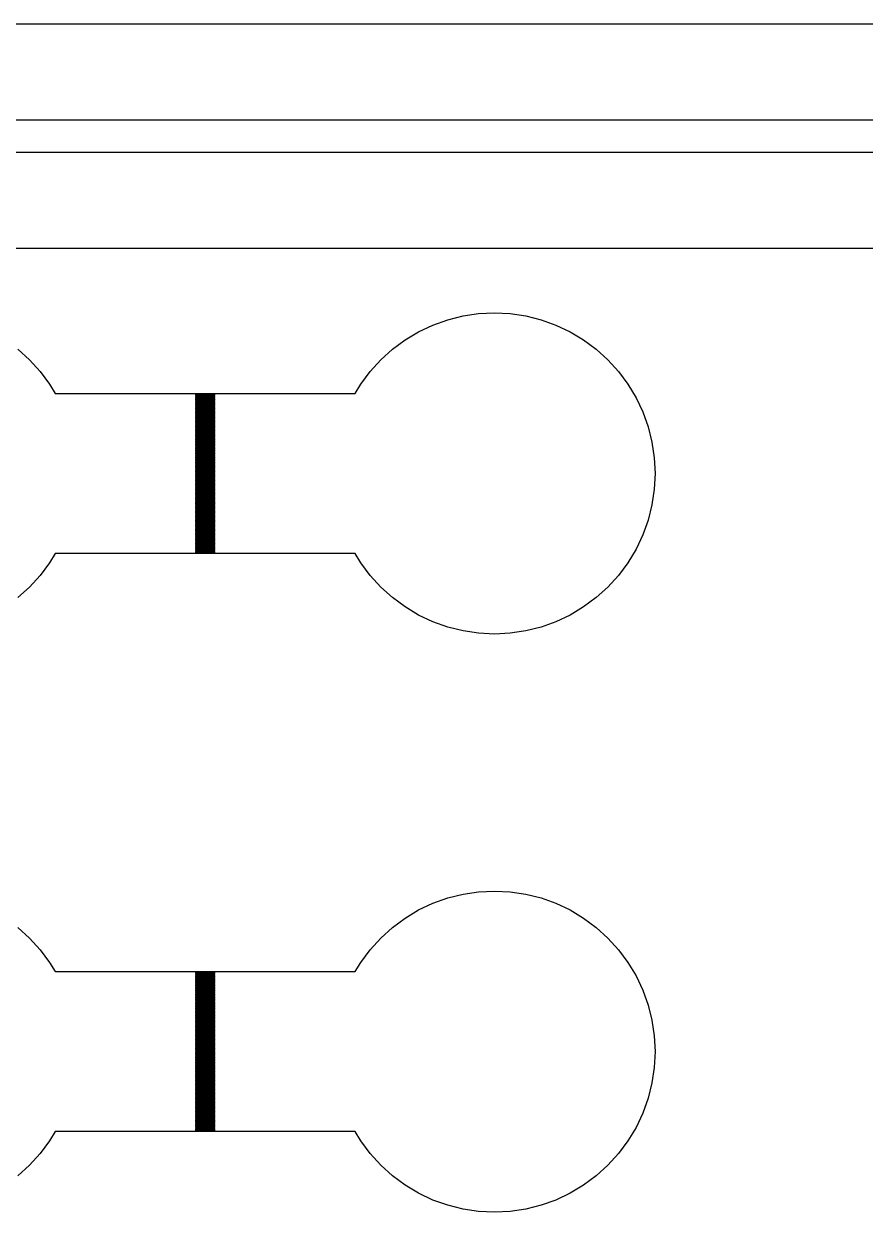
# Model space of a CAD drawing. Extents: x -16 to 132, y -40 to 113.
# Drawn here: x 70.74 to 84.13, y 57.27 to 76.18 of the extents above; entities that cross this region are included whole.
import ezdxf

# ---------------------------------------------------------------- set-up
doc = ezdxf.new("R2010")
doc.units = 0

msp = doc.modelspace()

# ---------------------------------------------------------------- linework, layer by layer
for p, q in [((-2.55649, 76.1837), (112.997, 76.1837)), ((111.463, 74.6498), (-1.0226, 74.6498)), ((-0.51129, 74.1385), (110.952, 74.1385)), ((109.418, 72.6046), (1.0226, 72.6046)), ((77.4868, 71.4719), (77.7301, 71.5329)), ((77.7301, 71.5329), (77.9783, 71.5697)), ((77.9783, 71.5697), (78.2289, 71.582)), ((78.2289, 71.582), (78.4795, 71.5697)), ((78.4795, 71.5697), (78.7276, 71.5329)), ((78.7276, 71.5329), (78.971, 71.4719)), ((77.0238, 71.2801), (77.2506, 71.3874)), ((77.2506, 71.3874), (77.4868, 71.4719)), ((78.971, 71.4719), (79.2072, 71.3874)), ((79.2072, 71.3874), (79.434, 71.2801)), ((76.6071, 71.0017), (76.8086, 71.1511)), ((76.8086, 71.1511), (77.0238, 71.2801)), ((79.434, 71.2801), (79.6492, 71.1511)), ((79.6492, 71.1511), (79.8507, 71.0017)), ((70.6473, 71.0017), (70.8332, 70.8332)), ((76.4212, 70.8332), (76.6071, 71.0017)), ((79.8507, 71.0017), (80.0366, 70.8332)), ((70.8332, 70.8332), (71.0017, 70.6473)), ((76.2527, 70.6473), (76.4212, 70.8332)), ((80.0366, 70.8332), (80.2051, 70.6473)), ((71.0017, 70.6473), (71.1511, 70.4458)), ((76.1032, 70.4458), (76.2527, 70.6473)), ((80.2051, 70.6473), (80.3545, 70.4458)), ((71.1511, 70.4458), (71.2393, 70.2986)), ((76.015, 70.2986), (76.1032, 70.4458)), ((80.3545, 70.4458), (80.4835, 70.2306)), ((71.2393, 70.2986), (76.015, 70.2986)), ((73.7806, 70.2884), (73.4738, 70.2884)), ((73.4738, 70.2884), (73.4738, 70.2782)), ((73.4738, 70.2782), (73.7806, 70.2782)), ((73.7806, 70.2679), (73.4738, 70.2679)), ((73.4738, 70.2679), (73.4738, 70.2577)), ((73.4738, 70.2577), (73.7806, 70.2577)), ((73.7806, 70.2475), (73.4738, 70.2475)), ((73.4738, 70.2475), (73.4738, 70.2373)), ((73.4738, 70.2373), (73.7806, 70.2373)), ((73.7806, 70.227), (73.4738, 70.227)), ((73.4738, 70.227), (73.4738, 70.2168)), ((73.4738, 70.2168), (73.7806, 70.2168)), ((73.7806, 70.2066), (73.4738, 70.2066)), ((73.4738, 70.2066), (73.4738, 70.1964)), ((73.4738, 70.1964), (73.7806, 70.1964)), ((73.7806, 70.2782), (73.7806, 70.2884)), ((73.7806, 70.2577), (73.7806, 70.2679)), ((73.7806, 70.2373), (73.7806, 70.2475)), ((73.7806, 70.2168), (73.7806, 70.227)), ((73.7806, 70.1964), (73.7806, 70.2066)), ((80.4835, 70.2306), (80.5908, 70.0038)), ((73.7806, 70.1861), (73.4738, 70.1861)), ((73.4738, 70.1861), (73.4738, 70.1759)), ((73.4738, 70.1759), (73.7806, 70.1759)), ((73.7806, 70.1657), (73.4738, 70.1657)), ((73.4738, 70.1657), (73.4738, 70.1555)), ((73.4738, 70.1555), (73.7806, 70.1555)), ((73.7806, 70.1452), (73.4738, 70.1452)), ((73.4738, 70.1452), (73.4738, 70.135)), ((73.4738, 70.135), (73.7806, 70.135)), ((73.7806, 70.1248), (73.4738, 70.1248)), ((73.4738, 70.1248), (73.4738, 70.1145)), ((73.4738, 70.1145), (73.7806, 70.1145)), ((73.7806, 70.1043), (73.4738, 70.1043)), ((73.4738, 70.1043), (73.4738, 70.0941)), ((73.4738, 70.0941), (73.7806, 70.0941)), ((73.7806, 70.0839), (73.4738, 70.0839)), ((73.4738, 70.0839), (73.4738, 70.0737)), ((73.4738, 70.0737), (73.7806, 70.0737)), ((73.7806, 70.0634), (73.4738, 70.0634)), ((73.4738, 70.0634), (73.4738, 70.0532)), ((73.4738, 70.0532), (73.7806, 70.0532)), ((73.7806, 70.043), (73.4738, 70.043)), ((73.4738, 70.043), (73.4738, 70.0327)), ((73.4738, 70.0327), (73.7806, 70.0327)), ((73.7806, 70.0225), (73.4738, 70.0225)), ((73.4738, 70.0225), (73.4738, 70.0123)), ((73.4738, 70.0123), (73.7806, 70.0123)), ((73.7806, 70.0021), (73.4738, 70.0021)), ((73.4738, 70.0021), (73.4738, 69.9918)), ((73.7806, 70.1759), (73.7806, 70.1861)), ((73.7806, 70.1555), (73.7806, 70.1657)), ((73.7806, 70.135), (73.7806, 70.1452)), ((73.7806, 70.1145), (73.7806, 70.1248)), ((73.7806, 70.0941), (73.7806, 70.1043)), ((73.7806, 70.0737), (73.7806, 70.0839)), ((73.7806, 70.0532), (73.7806, 70.0634)), ((73.7806, 70.0327), (73.7806, 70.043)), ((73.7806, 70.0123), (73.7806, 70.0225)), ((73.7806, 69.9918), (73.7806, 70.0021)), ((80.5908, 70.0038), (80.6753, 69.7676)), ((73.4738, 69.9918), (73.7806, 69.9918)), ((73.7806, 69.9816), (73.4738, 69.9816)), ((73.4738, 69.9816), (73.4738, 69.9714)), ((73.4738, 69.9714), (73.7806, 69.9714)), ((73.7806, 69.9612), (73.4738, 69.9612)), ((73.4738, 69.9612), (73.4738, 69.9509)), ((73.4738, 69.9509), (73.7806, 69.9509)), ((73.7806, 69.9407), (73.4738, 69.9407)), ((73.4738, 69.9407), (73.4738, 69.9305)), ((73.4738, 69.9305), (73.7806, 69.9305)), ((73.7806, 69.9203), (73.4738, 69.9203)), ((73.4738, 69.9203), (73.4738, 69.91)), ((73.4738, 69.91), (73.7806, 69.91)), ((73.7806, 69.8998), (73.4738, 69.8998)), ((73.4738, 69.8998), (73.4738, 69.8896)), ((73.4738, 69.8896), (73.7806, 69.8896)), ((73.7806, 69.8793), (73.4738, 69.8793)), ((73.4738, 69.8793), (73.4738, 69.8691)), ((73.4738, 69.8691), (73.7806, 69.8691)), ((73.7806, 69.8589), (73.4738, 69.8589)), ((73.4738, 69.8589), (73.4738, 69.8487)), ((73.4738, 69.8487), (73.7806, 69.8487)), ((73.7806, 69.8385), (73.4738, 69.8385)), ((73.4738, 69.8385), (73.4738, 69.8282)), ((73.4738, 69.8282), (73.7806, 69.8282)), ((73.7806, 69.818), (73.4738, 69.818)), ((73.4738, 69.818), (73.4738, 69.8078)), ((73.4738, 69.8078), (73.7806, 69.8078)), ((73.7806, 69.9714), (73.7806, 69.9816)), ((73.7806, 69.9509), (73.7806, 69.9612)), ((73.7806, 69.9305), (73.7806, 69.9407)), ((73.7806, 69.91), (73.7806, 69.9203)), ((73.7806, 69.8896), (73.7806, 69.8998)), ((73.7806, 69.8691), (73.7806, 69.8793)), ((73.7806, 69.8487), (73.7806, 69.8589)), ((73.7806, 69.8282), (73.7806, 69.8385)), ((73.7806, 69.8078), (73.7806, 69.818)), ((73.7806, 69.7975), (73.4738, 69.7975)), ((73.4738, 69.7975), (73.4738, 69.7873)), ((73.4738, 69.7873), (73.7806, 69.7873)), ((73.7806, 69.7771), (73.4738, 69.7771)), ((73.4738, 69.7771), (73.4738, 69.7669)), ((73.4738, 69.7669), (73.7806, 69.7669)), ((73.7806, 69.7567), (73.4738, 69.7567)), ((73.4738, 69.7567), (73.4738, 69.7464)), ((73.4738, 69.7464), (73.7806, 69.7464)), ((73.7806, 69.7362), (73.4738, 69.7362)), ((73.4738, 69.7362), (73.4738, 69.726)), ((73.4738, 69.726), (73.7806, 69.726)), ((73.7806, 69.7157), (73.4738, 69.7157)), ((73.4738, 69.7157), (73.4738, 69.7055)), ((73.4738, 69.7055), (73.7806, 69.7055)), ((73.7806, 69.6953), (73.4738, 69.6953)), ((73.4738, 69.6953), (73.4738, 69.6851)), ((73.4738, 69.6851), (73.7806, 69.6851)), ((73.7806, 69.6748), (73.4738, 69.6748)), ((73.4738, 69.6748), (73.4738, 69.6646)), ((73.4738, 69.6646), (73.7806, 69.6646)), ((73.7806, 69.6544), (73.4738, 69.6544)), ((73.4738, 69.6544), (73.4738, 69.6442)), ((73.4738, 69.6442), (73.7806, 69.6442)), ((73.7806, 69.6339), (73.4738, 69.6339)), ((73.4738, 69.6339), (73.4738, 69.6237)), ((73.4738, 69.6237), (73.7806, 69.6237)), ((73.7806, 69.7873), (73.7806, 69.7975)), ((73.7806, 69.7669), (73.7806, 69.7771)), ((73.7806, 69.7464), (73.7806, 69.7567)), ((73.7806, 69.726), (73.7806, 69.7362)), ((73.7806, 69.7055), (73.7806, 69.7157)), ((73.7806, 69.6851), (73.7806, 69.6953)), ((73.7806, 69.6646), (73.7806, 69.6748)), ((73.7806, 69.6442), (73.7806, 69.6544)), ((73.7806, 69.6237), (73.7806, 69.6339)), ((80.6753, 69.7676), (80.7363, 69.5242)), ((73.7806, 69.6135), (73.4738, 69.6135)), ((73.4738, 69.6135), (73.4738, 69.6032)), ((73.4738, 69.6032), (73.7806, 69.6032)), ((73.7806, 69.593), (73.4738, 69.593)), ((73.4738, 69.593), (73.4738, 69.5828)), ((73.4738, 69.5828), (73.7806, 69.5828)), ((73.7806, 69.5726), (73.4738, 69.5726)), ((73.4738, 69.5726), (73.4738, 69.5623)), ((73.4738, 69.5623), (73.7806, 69.5623)), ((73.7806, 69.5521), (73.4738, 69.5521)), ((73.4738, 69.5521), (73.4738, 69.5419)), ((73.4738, 69.5419), (73.7806, 69.5419)), ((73.7806, 69.5317), (73.4738, 69.5317)), ((73.4738, 69.5317), (73.4738, 69.5214)), ((73.4738, 69.5214), (73.7806, 69.5214)), ((73.7806, 69.5112), (73.4738, 69.5112)), ((73.4738, 69.5112), (73.4738, 69.501)), ((73.4738, 69.501), (73.7806, 69.501)), ((73.7806, 69.4908), (73.4738, 69.4908)), ((73.4738, 69.4908), (73.4738, 69.4805)), ((73.4738, 69.4805), (73.7806, 69.4805)), ((73.7806, 69.4703), (73.4738, 69.4703)), ((73.4738, 69.4703), (73.4738, 69.4601)), ((73.4738, 69.4601), (73.7806, 69.4601)), ((73.7806, 69.4499), (73.4738, 69.4499)), ((73.4738, 69.4499), (73.4738, 69.4397)), ((73.4738, 69.4397), (73.7806, 69.4397)), ((73.7806, 69.6032), (73.7806, 69.6135)), ((73.7806, 69.5828), (73.7806, 69.593)), ((73.7806, 69.5623), (73.7806, 69.5726)), ((73.7806, 69.5419), (73.7806, 69.5521)), ((73.7806, 69.5214), (73.7806, 69.5317)), ((73.7806, 69.501), (73.7806, 69.5112)), ((73.7806, 69.4805), (73.7806, 69.4908)), ((73.7806, 69.4601), (73.7806, 69.4703)), ((73.7806, 69.4397), (73.7806, 69.4499)), ((80.7363, 69.5242), (80.7731, 69.2761)), ((73.7806, 69.4294), (73.4738, 69.4294)), ((73.4738, 69.4294), (73.4738, 69.4192)), ((73.4738, 69.4192), (73.7806, 69.4192)), ((73.7806, 69.409), (73.4738, 69.409)), ((73.4738, 69.409), (73.4738, 69.3987)), ((73.4738, 69.3987), (73.7806, 69.3987)), ((73.7806, 69.3885), (73.4738, 69.3885)), ((73.4738, 69.3885), (73.4738, 69.3783)), ((73.4738, 69.3783), (73.7806, 69.3783)), ((73.7806, 69.3681), (73.4738, 69.3681)), ((73.4738, 69.3681), (73.4738, 69.3578)), ((73.4738, 69.3578), (73.7806, 69.3578)), ((73.7806, 69.3476), (73.4738, 69.3476)), ((73.4738, 69.3476), (73.4738, 69.3374)), ((73.4738, 69.3374), (73.7806, 69.3374)), ((73.7806, 69.3272), (73.4738, 69.3272)), ((73.4738, 69.3272), (73.4738, 69.3169)), ((73.4738, 69.3169), (73.7806, 69.3169)), ((73.7806, 69.3067), (73.4738, 69.3067)), ((73.4738, 69.3067), (73.4738, 69.2965)), ((73.4738, 69.2965), (73.7806, 69.2965)), ((73.7806, 69.2862), (73.4738, 69.2862)), ((73.4738, 69.2862), (73.4738, 69.276)), ((73.4738, 69.276), (73.7806, 69.276)), ((73.7806, 69.2658), (73.4738, 69.2658)), ((73.4738, 69.2658), (73.4738, 69.2556)), ((73.4738, 69.2556), (73.7806, 69.2556)), ((73.7806, 69.2453), (73.4738, 69.2453)), ((73.4738, 69.2453), (73.4738, 69.2351)), ((73.7806, 69.4192), (73.7806, 69.4294)), ((73.7806, 69.3987), (73.7806, 69.409)), ((73.7806, 69.3783), (73.7806, 69.3885)), ((73.7806, 69.3578), (73.7806, 69.3681)), ((73.7806, 69.3374), (73.7806, 69.3476)), ((73.7806, 69.3169), (73.7806, 69.3272)), ((73.7806, 69.2965), (73.7806, 69.3067)), ((73.7806, 69.276), (73.7806, 69.2862)), ((73.7806, 69.2556), (73.7806, 69.2658)), ((73.7806, 69.2351), (73.7806, 69.2453)), ((80.7731, 69.2761), (80.7854, 69.0255)), ((73.4738, 69.2351), (73.7806, 69.2351)), ((73.7806, 69.2249), (73.4738, 69.2249)), ((73.4738, 69.2249), (73.4738, 69.2147)), ((73.4738, 69.2147), (73.7806, 69.2147)), ((73.7806, 69.2044), (73.4738, 69.2044)), ((73.4738, 69.2044), (73.4738, 69.1942)), ((73.4738, 69.1942), (73.7806, 69.1942)), ((73.7806, 69.184), (73.4738, 69.184)), ((73.4738, 69.184), (73.4738, 69.1738)), ((73.4738, 69.1738), (73.7806, 69.1738)), ((73.7806, 69.1635), (73.4738, 69.1635)), ((73.4738, 69.1635), (73.4738, 69.1533)), ((73.4738, 69.1533), (73.7806, 69.1533)), ((73.7806, 69.1431), (73.4738, 69.1431)), ((73.4738, 69.1431), (73.4738, 69.1329)), ((73.4738, 69.1329), (73.7806, 69.1329)), ((73.7806, 69.1226), (73.4738, 69.1226)), ((73.4738, 69.1226), (73.4738, 69.1124)), ((73.4738, 69.1124), (73.7806, 69.1124)), ((73.7806, 69.1022), (73.4738, 69.1022)), ((73.4738, 69.1022), (73.4738, 69.0919)), ((73.4738, 69.0919), (73.7806, 69.0919)), ((73.7806, 69.0817), (73.4738, 69.0817)), ((73.4738, 69.0817), (73.4738, 69.0715)), ((73.4738, 69.0715), (73.7806, 69.0715)), ((73.7806, 69.0613), (73.4738, 69.0613)), ((73.4738, 69.0613), (73.4738, 69.0511)), ((73.4738, 69.0511), (73.7806, 69.0511)), ((73.7806, 69.2147), (73.7806, 69.2249)), ((73.7806, 69.1942), (73.7806, 69.2044)), ((73.7806, 69.1738), (73.7806, 69.184)), ((73.7806, 69.1533), (73.7806, 69.1635)), ((73.7806, 69.1329), (73.7806, 69.1431)), ((73.7806, 69.1124), (73.7806, 69.1226)), ((73.7806, 69.0919), (73.7806, 69.1022)), ((73.7806, 69.0715), (73.7806, 69.0817)), ((73.7806, 69.0511), (73.7806, 69.0613)), ((73.7806, 69.0408), (73.4738, 69.0408)), ((73.4738, 69.0408), (73.4738, 69.0306)), ((73.4738, 69.0306), (73.7806, 69.0306)), ((73.7806, 69.0204), (73.4738, 69.0204)), ((73.4738, 69.0204), (73.4738, 69.0101)), ((73.4738, 69.0101), (73.7806, 69.0101)), ((73.7806, 68.9999), (73.4738, 68.9999)), ((73.4738, 68.9999), (73.4738, 68.9897)), ((73.4738, 68.9897), (73.7806, 68.9897)), ((73.7806, 68.9795), (73.4738, 68.9795)), ((73.4738, 68.9795), (73.4738, 68.9693)), ((73.4738, 68.9693), (73.7806, 68.9693)), ((73.7806, 68.959), (73.4738, 68.959)), ((73.4738, 68.959), (73.4738, 68.9488)), ((73.4738, 68.9488), (73.7806, 68.9488)), ((73.7806, 68.9386), (73.4738, 68.9386)), ((73.4738, 68.9386), (73.4738, 68.9284)), ((73.4738, 68.9284), (73.7806, 68.9284)), ((73.7806, 68.9181), (73.4738, 68.9181)), ((73.4738, 68.9181), (73.4738, 68.9079)), ((73.4738, 68.9079), (73.7806, 68.9079)), ((73.7806, 68.8977), (73.4738, 68.8977)), ((73.4738, 68.8977), (73.4738, 68.8875)), ((73.4738, 68.8875), (73.7806, 68.8875)), ((73.7806, 68.8772), (73.4738, 68.8772)), ((73.4738, 68.8772), (73.4738, 68.867)), ((73.4738, 68.867), (73.7806, 68.867)), ((73.7806, 69.0306), (73.7806, 69.0408)), ((73.7806, 69.0101), (73.7806, 69.0204)), ((73.7806, 68.9897), (73.7806, 68.9999)), ((73.7806, 68.9693), (73.7806, 68.9795)), ((73.7806, 68.9488), (73.7806, 68.959)), ((73.7806, 68.9284), (73.7806, 68.9386)), ((73.7806, 68.9079), (73.7806, 68.9181)), ((73.7806, 68.8875), (73.7806, 68.8977)), ((73.7806, 68.867), (73.7806, 68.8772)), ((80.7854, 69.0255), (80.7731, 68.7749)), ((73.7806, 68.8568), (73.4738, 68.8568)), ((73.4738, 68.8568), (73.4738, 68.8465)), ((73.4738, 68.8465), (73.7806, 68.8465)), ((73.7806, 68.8363), (73.4738, 68.8363)), ((73.4738, 68.8363), (73.4738, 68.8261)), ((73.4738, 68.8261), (73.7806, 68.8261)), ((73.7806, 68.8159), (73.4738, 68.8159)), ((73.4738, 68.8159), (73.4738, 68.8056)), ((73.4738, 68.8056), (73.7806, 68.8056)), ((73.7806, 68.7954), (73.4738, 68.7954)), ((73.4738, 68.7954), (73.4738, 68.7852)), ((73.4738, 68.7852), (73.7806, 68.7852)), ((73.7806, 68.775), (73.4738, 68.775)), ((73.4738, 68.775), (73.4738, 68.7647)), ((73.4738, 68.7647), (73.7806, 68.7647)), ((73.7806, 68.7545), (73.4738, 68.7545)), ((73.4738, 68.7545), (73.4738, 68.7443)), ((73.4738, 68.7443), (73.7806, 68.7443)), ((73.7806, 68.7341), (73.4738, 68.7341)), ((73.4738, 68.7341), (73.4738, 68.7238)), ((73.4738, 68.7238), (73.7806, 68.7238)), ((73.7806, 68.7136), (73.4738, 68.7136)), ((73.4738, 68.7136), (73.4738, 68.7034)), ((73.4738, 68.7034), (73.7806, 68.7034)), ((73.7806, 68.6931), (73.4738, 68.6931)), ((73.4738, 68.6931), (73.4738, 68.6829)), ((73.4738, 68.6829), (73.7806, 68.6829)), ((73.7806, 68.8465), (73.7806, 68.8568)), ((73.7806, 68.8261), (73.7806, 68.8363)), ((73.7806, 68.8056), (73.7806, 68.8159)), ((73.7806, 68.7852), (73.7806, 68.7954)), ((73.7806, 68.7647), (73.7806, 68.775)), ((73.7806, 68.7443), (73.7806, 68.7545)), ((73.7806, 68.7238), (73.7806, 68.7341)), ((73.7806, 68.7034), (73.7806, 68.7136)), ((73.7806, 68.6829), (73.7806, 68.6931)), ((80.7731, 68.7749), (80.7363, 68.5267)), ((73.7806, 68.6727), (73.4738, 68.6727)), ((73.4738, 68.6727), (73.4738, 68.6625)), ((73.4738, 68.6625), (73.7806, 68.6625)), ((73.7806, 68.6523), (73.4738, 68.6523)), ((73.4738, 68.6523), (73.4738, 68.642)), ((73.4738, 68.642), (73.7806, 68.642)), ((73.7806, 68.6318), (73.4738, 68.6318)), ((73.4738, 68.6318), (73.4738, 68.6216)), ((73.4738, 68.6216), (73.7806, 68.6216)), ((73.7806, 68.6113), (73.4738, 68.6113)), ((73.4738, 68.6113), (73.4738, 68.6011)), ((73.4738, 68.6011), (73.7806, 68.6011)), ((73.7806, 68.5909), (73.4738, 68.5909)), ((73.4738, 68.5909), (73.4738, 68.5807)), ((73.4738, 68.5807), (73.7806, 68.5807)), ((73.7806, 68.5704), (73.4738, 68.5704)), ((73.4738, 68.5704), (73.4738, 68.5602)), ((73.4738, 68.5602), (73.7806, 68.5602)), ((73.7806, 68.55), (73.4738, 68.55)), ((73.4738, 68.55), (73.4738, 68.5398)), ((73.4738, 68.5398), (73.7806, 68.5398)), ((73.7806, 68.5295), (73.4738, 68.5295)), ((73.4738, 68.5295), (73.4738, 68.5193)), ((73.4738, 68.5193), (73.7806, 68.5193)), ((73.7806, 68.5091), (73.4738, 68.5091)), ((73.4738, 68.5091), (73.4738, 68.4989)), ((73.4738, 68.4989), (73.7806, 68.4989)), ((73.7806, 68.4886), (73.4738, 68.4886)), ((73.4738, 68.4886), (73.4738, 68.4784)), ((73.7806, 68.6625), (73.7806, 68.6727)), ((73.7806, 68.642), (73.7806, 68.6523)), ((73.7806, 68.6216), (73.7806, 68.6318)), ((73.7806, 68.6011), (73.7806, 68.6113)), ((73.7806, 68.5807), (73.7806, 68.5909)), ((73.7806, 68.5602), (73.7806, 68.5704)), ((73.7806, 68.5398), (73.7806, 68.55)), ((73.7806, 68.5193), (73.7806, 68.5295)), ((73.7806, 68.4989), (73.7806, 68.5091)), ((73.7806, 68.4784), (73.7806, 68.4886)), ((80.7363, 68.5267), (80.6753, 68.2834)), ((73.4738, 68.4784), (73.7806, 68.4784)), ((73.7806, 68.4682), (73.4738, 68.4682)), ((73.4738, 68.4682), (73.4738, 68.458)), ((73.4738, 68.458), (73.7806, 68.458)), ((73.7806, 68.4477), (73.4738, 68.4477)), ((73.4738, 68.4477), (73.4738, 68.4375)), ((73.4738, 68.4375), (73.7806, 68.4375)), ((73.7806, 68.4273), (73.4738, 68.4273)), ((73.4738, 68.4273), (73.4738, 68.4171)), ((73.4738, 68.4171), (73.7806, 68.4171)), ((73.7806, 68.4068), (73.4738, 68.4068)), ((73.4738, 68.4068), (73.4738, 68.3966)), ((73.4738, 68.3966), (73.7806, 68.3966)), ((73.7806, 68.3864), (73.4738, 68.3864)), ((73.4738, 68.3864), (73.4738, 68.3761)), ((73.4738, 68.3761), (73.7806, 68.3761)), ((73.7806, 68.3659), (73.4738, 68.3659)), ((73.4738, 68.3659), (73.4738, 68.3557)), ((73.4738, 68.3557), (73.7806, 68.3557)), ((73.7806, 68.3455), (73.4738, 68.3455)), ((73.4738, 68.3455), (73.4738, 68.3353)), ((73.4738, 68.3353), (73.7806, 68.3353)), ((73.7806, 68.325), (73.4738, 68.325)), ((73.4738, 68.325), (73.4738, 68.3148)), ((73.4738, 68.3148), (73.7806, 68.3148)), ((73.7806, 68.3046), (73.4738, 68.3046)), ((73.4738, 68.3046), (73.4738, 68.2943)), ((73.7806, 68.458), (73.7806, 68.4682)), ((73.7806, 68.4375), (73.7806, 68.4477)), ((73.7806, 68.4171), (73.7806, 68.4273)), ((73.7806, 68.3966), (73.7806, 68.4068)), ((73.7806, 68.3761), (73.7806, 68.3864)), ((73.7806, 68.3557), (73.7806, 68.3659)), ((73.7806, 68.3353), (73.7806, 68.3455)), ((73.7806, 68.3148), (73.7806, 68.325)), ((73.7806, 68.2943), (73.7806, 68.3046)), ((73.4738, 68.2943), (73.7806, 68.2943)), ((73.7806, 68.2841), (73.4738, 68.2841)), ((73.4738, 68.2841), (73.4738, 68.2739)), ((73.4738, 68.2739), (73.7806, 68.2739)), ((73.7806, 68.2637), (73.4738, 68.2637)), ((73.4738, 68.2637), (73.4738, 68.2534)), ((73.4738, 68.2534), (73.7806, 68.2534)), ((73.7806, 68.2432), (73.4738, 68.2432)), ((73.4738, 68.2432), (73.4738, 68.233)), ((73.4738, 68.233), (73.7806, 68.233)), ((73.7806, 68.2228), (73.4738, 68.2228)), ((73.4738, 68.2228), (73.4738, 68.2125)), ((73.4738, 68.2125), (73.7806, 68.2125)), ((73.7806, 68.2023), (73.4738, 68.2023)), ((73.4738, 68.2023), (73.4738, 68.1921)), ((73.4738, 68.1921), (73.7806, 68.1921)), ((73.7806, 68.1819), (73.4738, 68.1819)), ((73.4738, 68.1819), (73.4738, 68.1716)), ((73.4738, 68.1716), (73.7806, 68.1716)), ((73.7806, 68.1614), (73.4738, 68.1614)), ((73.4738, 68.1614), (73.4738, 68.1512)), ((73.4738, 68.1512), (73.7806, 68.1512)), ((73.7806, 68.141), (73.4738, 68.141)), ((73.4738, 68.141), (73.4738, 68.1307)), ((73.4738, 68.1307), (73.7806, 68.1307)), ((73.7806, 68.1205), (73.4738, 68.1205)), ((73.4738, 68.1205), (73.4738, 68.1103)), ((73.4738, 68.1103), (73.7806, 68.1103)), ((73.7806, 68.2739), (73.7806, 68.2841)), ((73.7806, 68.2534), (73.7806, 68.2637)), ((73.7806, 68.233), (73.7806, 68.2432)), ((73.7806, 68.2125), (73.7806, 68.2228)), ((73.7806, 68.1921), (73.7806, 68.2023)), ((73.7806, 68.1716), (73.7806, 68.1819)), ((73.7806, 68.1512), (73.7806, 68.1614)), ((73.7806, 68.1307), (73.7806, 68.141)), ((73.7806, 68.1103), (73.7806, 68.1205)), ((80.6753, 68.2834), (80.5908, 68.0472)), ((73.7806, 68.1), (73.4738, 68.1)), ((73.4738, 68.1), (73.4738, 68.0898)), ((73.4738, 68.0898), (73.7806, 68.0898)), ((73.7806, 68.0796), (73.4738, 68.0796)), ((73.4738, 68.0796), (73.4738, 68.0694)), ((73.4738, 68.0694), (73.7806, 68.0694)), ((73.7806, 68.0591), (73.4738, 68.0591)), ((73.4738, 68.0591), (73.4738, 68.0489)), ((73.4738, 68.0489), (73.7806, 68.0489)), ((73.7806, 68.0387), (73.4738, 68.0387)), ((73.4738, 68.0387), (73.4738, 68.0285)), ((73.4738, 68.0285), (73.7806, 68.0285)), ((73.7806, 68.0182), (73.4738, 68.0182)), ((73.4738, 68.0182), (73.4738, 68.008)), ((73.4738, 68.008), (73.7806, 68.008)), ((73.7806, 67.9978), (73.4738, 67.9978)), ((73.4738, 67.9978), (73.4738, 67.9875)), ((73.4738, 67.9875), (73.7806, 67.9875)), ((73.7806, 67.9773), (73.4738, 67.9773)), ((73.4738, 67.9773), (73.4738, 67.9671)), ((73.4738, 67.9671), (73.7806, 67.9671)), ((73.7806, 67.9569), (73.4738, 67.9569)), ((73.4738, 67.9569), (73.4738, 67.9467)), ((73.4738, 67.9467), (73.7806, 67.9467)), ((73.7806, 67.9364), (73.4738, 67.9364)), ((73.4738, 67.9364), (73.4738, 67.9262)), ((73.4738, 67.9262), (73.7806, 67.9262)), ((73.7806, 67.916), (73.4738, 67.916)), ((73.4738, 67.916), (73.4738, 67.9058)), ((73.7806, 68.0898), (73.7806, 68.1)), ((73.7806, 68.0694), (73.7806, 68.0796)), ((73.7806, 68.0489), (73.7806, 68.0591)), ((73.7806, 68.0285), (73.7806, 68.0387)), ((73.7806, 68.008), (73.7806, 68.0182)), ((73.7806, 67.9875), (73.7806, 67.9978)), ((73.7806, 67.9671), (73.7806, 67.9773)), ((73.7806, 67.9467), (73.7806, 67.9569)), ((73.7806, 67.9262), (73.7806, 67.9364)), ((73.7806, 67.9058), (73.7806, 67.916)), ((80.5908, 68.0472), (80.4835, 67.8204)), ((71.2393, 67.7524), (71.1511, 67.6052)), ((76.015, 67.7524), (71.2393, 67.7524)), ((73.4738, 67.9058), (73.7806, 67.9058)), ((73.7806, 67.8955), (73.4738, 67.8955)), ((73.4738, 67.8955), (73.4738, 67.8853)), ((73.4738, 67.8853), (73.7806, 67.8853)), ((73.7806, 67.8751), (73.4738, 67.8751)), ((73.4738, 67.8751), (73.4738, 67.8649)), ((73.4738, 67.8649), (73.7806, 67.8649)), ((73.7806, 67.8546), (73.4738, 67.8546)), ((73.4738, 67.8546), (73.4738, 67.8444)), ((73.4738, 67.8444), (73.7806, 67.8444)), ((73.7806, 67.8342), (73.4738, 67.8342)), ((73.4738, 67.8342), (73.4738, 67.8239)), ((73.4738, 67.8239), (73.7806, 67.8239)), ((73.7806, 67.8137), (73.4738, 67.8137)), ((73.4738, 67.8137), (73.4738, 67.8035)), ((73.4738, 67.8035), (73.7806, 67.8035)), ((73.7806, 67.7933), (73.4738, 67.7933)), ((73.4738, 67.7933), (73.4738, 67.783)), ((73.4738, 67.783), (73.7806, 67.783)), ((73.7806, 67.7728), (73.4738, 67.7728)), ((73.4738, 67.7728), (73.4738, 67.7626)), ((73.4738, 67.7626), (73.7806, 67.7626)), ((73.7806, 67.8853), (73.7806, 67.8955)), ((73.7806, 67.8649), (73.7806, 67.8751)), ((73.7806, 67.8444), (73.7806, 67.8546)), ((73.7806, 67.8239), (73.7806, 67.8342)), ((73.7806, 67.8035), (73.7806, 67.8137)), ((73.7806, 67.783), (73.7806, 67.7933)), ((73.7806, 67.7626), (73.7806, 67.7728)), ((76.1032, 67.6052), (76.015, 67.7524)), ((80.4835, 67.8204), (80.3545, 67.6052)), ((71.1511, 67.6052), (71.0017, 67.4037)), ((76.2527, 67.4037), (76.1032, 67.6052)), ((80.3545, 67.6052), (80.2051, 67.4037)), ((71.0017, 67.4037), (70.8332, 67.2178)), ((76.4212, 67.2178), (76.2527, 67.4037)), ((80.2051, 67.4037), (80.0366, 67.2178)), ((70.8332, 67.2178), (70.6473, 67.0493)), ((76.6071, 67.0493), (76.4212, 67.2178)), ((80.0366, 67.2178), (79.8507, 67.0493)), ((76.8086, 66.8999), (76.6071, 67.0493)), ((79.8507, 67.0493), (79.6492, 66.8999)), ((77.0238, 66.7709), (76.8086, 66.8999)), ((79.6492, 66.8999), (79.434, 66.7709)), ((77.2506, 66.6636), (77.0238, 66.7709)), ((77.4868, 66.5791), (77.2506, 66.6636)), ((79.2072, 66.6636), (78.971, 66.5791)), ((79.434, 66.7709), (79.2072, 66.6636)), ((77.7301, 66.5181), (77.4868, 66.5791)), ((77.9783, 66.4813), (77.7301, 66.5181)), ((78.2289, 66.469), (77.9783, 66.4813)), ((78.4795, 66.4813), (78.2289, 66.469)), ((78.7276, 66.5181), (78.4795, 66.4813)), ((78.971, 66.5791), (78.7276, 66.5181)), ((77.2506, 62.184), (77.4868, 62.2685)), ((77.4868, 62.2685), (77.7301, 62.3295)), ((77.7301, 62.3295), (77.9783, 62.3663)), ((77.9783, 62.3663), (78.2289, 62.3786)), ((78.2289, 62.3786), (78.4795, 62.3663)), ((78.4795, 62.3663), (78.7276, 62.3295)), ((78.7276, 62.3295), (78.971, 62.2685)), ((78.971, 62.2685), (79.2072, 62.184)), ((76.8086, 61.9477), (77.0238, 62.0767)), ((77.0238, 62.0767), (77.2506, 62.184)), ((79.2072, 62.184), (79.434, 62.0767)), ((79.434, 62.0767), (79.6492, 61.9477)), ((76.6071, 61.7983), (76.8086, 61.9477)), ((79.6492, 61.9477), (79.8507, 61.7983)), ((70.6473, 61.7983), (70.8332, 61.6298)), ((76.4212, 61.6298), (76.6071, 61.7983)), ((79.8507, 61.7983), (80.0366, 61.6298)), ((70.8332, 61.6298), (71.0017, 61.4439)), ((76.2527, 61.4439), (76.4212, 61.6298)), ((80.0366, 61.6298), (80.2051, 61.4439)), ((71.0017, 61.4439), (71.1511, 61.2424)), ((76.1032, 61.2424), (76.2527, 61.4439)), ((80.2051, 61.4439), (80.3545, 61.2424)), ((71.1511, 61.2424), (71.2393, 61.0952)), ((76.015, 61.0952), (76.1032, 61.2424)), ((80.3545, 61.2424), (80.4835, 61.0272)), ((71.2393, 61.0952), (76.015, 61.0952)), ((73.7806, 61.085), (73.4738, 61.085)), ((73.4738, 61.085), (73.4738, 61.0748)), ((73.4738, 61.0748), (73.7806, 61.0748)), ((73.7806, 61.0645), (73.4738, 61.0645)), ((73.4738, 61.0645), (73.4738, 61.0543)), ((73.4738, 61.0543), (73.7806, 61.0543)), ((73.7806, 61.0441), (73.4738, 61.0441)), ((73.4738, 61.0441), (73.4738, 61.0339)), ((73.4738, 61.0339), (73.7806, 61.0339)), ((73.7806, 61.0236), (73.4738, 61.0236)), ((73.4738, 61.0236), (73.4738, 61.0134)), ((73.4738, 61.0134), (73.7806, 61.0134)), ((73.7806, 61.0032), (73.4738, 61.0032)), ((73.4738, 61.0032), (73.4738, 60.993)), ((73.4738, 60.993), (73.7806, 60.993)), ((73.7806, 60.9827), (73.4738, 60.9827)), ((73.4738, 60.9827), (73.4738, 60.9725)), ((73.4738, 60.9725), (73.7806, 60.9725)), ((73.7806, 60.9623), (73.4738, 60.9623)), ((73.4738, 60.9623), (73.4738, 60.9521)), ((73.4738, 60.9521), (73.7806, 60.9521)), ((73.7806, 60.9418), (73.4738, 60.9418)), ((73.4738, 60.9418), (73.4738, 60.9316)), ((73.4738, 60.9316), (73.7806, 60.9316)), ((73.7806, 60.9214), (73.4738, 60.9214)), ((73.4738, 60.9214), (73.4738, 60.9111)), ((73.7806, 61.0748), (73.7806, 61.085)), ((73.7806, 61.0543), (73.7806, 61.0645)), ((73.7806, 61.0339), (73.7806, 61.0441)), ((73.7806, 61.0134), (73.7806, 61.0236)), ((73.7806, 60.993), (73.7806, 61.0032)), ((73.7806, 60.9725), (73.7806, 60.9827)), ((73.7806, 60.9521), (73.7806, 60.9623)), ((73.7806, 60.9316), (73.7806, 60.9418)), ((73.7806, 60.9111), (73.7806, 60.9214)), ((80.4835, 61.0272), (80.5908, 60.8004)), ((73.4738, 60.9111), (73.7806, 60.9111)), ((73.7806, 60.9009), (73.4738, 60.9009)), ((73.4738, 60.9009), (73.4738, 60.8907)), ((73.4738, 60.8907), (73.7806, 60.8907)), ((73.7806, 60.8805), (73.4738, 60.8805)), ((73.4738, 60.8805), (73.4738, 60.8703)), ((73.4738, 60.8703), (73.7806, 60.8703)), ((73.7806, 60.86), (73.4738, 60.86)), ((73.4738, 60.86), (73.4738, 60.8498)), ((73.4738, 60.8498), (73.7806, 60.8498)), ((73.7806, 60.8396), (73.4738, 60.8396)), ((73.4738, 60.8396), (73.4738, 60.8293)), ((73.4738, 60.8293), (73.7806, 60.8293)), ((73.7806, 60.8191), (73.4738, 60.8191)), ((73.4738, 60.8191), (73.4738, 60.8089)), ((73.4738, 60.8089), (73.7806, 60.8089)), ((73.7806, 60.7987), (73.4738, 60.7987)), ((73.4738, 60.7987), (73.4738, 60.7884)), ((73.4738, 60.7884), (73.7806, 60.7884)), ((73.7806, 60.7782), (73.4738, 60.7782)), ((73.4738, 60.7782), (73.4738, 60.768)), ((73.4738, 60.768), (73.7806, 60.768)), ((73.7806, 60.7578), (73.4738, 60.7578)), ((73.4738, 60.7578), (73.4738, 60.7475)), ((73.4738, 60.7475), (73.7806, 60.7475)), ((73.7806, 60.7373), (73.4738, 60.7373)), ((73.4738, 60.7373), (73.4738, 60.7271)), ((73.7806, 60.8907), (73.7806, 60.9009)), ((73.7806, 60.8703), (73.7806, 60.8805)), ((73.7806, 60.8498), (73.7806, 60.86)), ((73.7806, 60.8293), (73.7806, 60.8396)), ((73.7806, 60.8089), (73.7806, 60.8191)), ((73.7806, 60.7884), (73.7806, 60.7987)), ((73.7806, 60.768), (73.7806, 60.7782)), ((73.7806, 60.7475), (73.7806, 60.7578)), ((73.7806, 60.7271), (73.7806, 60.7373)), ((80.5908, 60.8004), (80.6753, 60.5642)), ((73.4738, 60.7271), (73.7806, 60.7271)), ((73.7806, 60.7169), (73.4738, 60.7169)), ((73.4738, 60.7169), (73.4738, 60.7066)), ((73.4738, 60.7066), (73.7806, 60.7066)), ((73.7806, 60.6964), (73.4738, 60.6964)), ((73.4738, 60.6964), (73.4738, 60.6862)), ((73.4738, 60.6862), (73.7806, 60.6862)), ((73.7806, 60.6759), (73.4738, 60.6759)), ((73.4738, 60.6759), (73.4738, 60.6657)), ((73.4738, 60.6657), (73.7806, 60.6657)), ((73.7806, 60.6555), (73.4738, 60.6555)), ((73.4738, 60.6555), (73.4738, 60.6453)), ((73.4738, 60.6453), (73.7806, 60.6453)), ((73.7806, 60.6351), (73.4738, 60.6351)), ((73.4738, 60.6351), (73.4738, 60.6248)), ((73.4738, 60.6248), (73.7806, 60.6248)), ((73.7806, 60.6146), (73.4738, 60.6146)), ((73.4738, 60.6146), (73.4738, 60.6044)), ((73.4738, 60.6044), (73.7806, 60.6044)), ((73.7806, 60.5941), (73.4738, 60.5941)), ((73.4738, 60.5941), (73.4738, 60.5839)), ((73.4738, 60.5839), (73.7806, 60.5839)), ((73.7806, 60.5737), (73.4738, 60.5737)), ((73.4738, 60.5737), (73.4738, 60.5635)), ((73.4738, 60.5635), (73.7806, 60.5635)), ((73.7806, 60.5533), (73.4738, 60.5533)), ((73.4738, 60.5533), (73.4738, 60.543)), ((73.4738, 60.543), (73.7806, 60.543)), ((73.7806, 60.7066), (73.7806, 60.7169)), ((73.7806, 60.6862), (73.7806, 60.6964)), ((73.7806, 60.6657), (73.7806, 60.6759)), ((73.7806, 60.6453), (73.7806, 60.6555)), ((73.7806, 60.6248), (73.7806, 60.6351)), ((73.7806, 60.6044), (73.7806, 60.6146)), ((73.7806, 60.5839), (73.7806, 60.5941)), ((73.7806, 60.5635), (73.7806, 60.5737)), ((73.7806, 60.543), (73.7806, 60.5533)), ((80.6753, 60.5642), (80.7363, 60.3208)), ((73.7806, 60.5328), (73.4738, 60.5328)), ((73.4738, 60.5328), (73.4738, 60.5226)), ((73.4738, 60.5226), (73.7806, 60.5226)), ((73.7806, 60.5123), (73.4738, 60.5123)), ((73.4738, 60.5123), (73.4738, 60.5021)), ((73.4738, 60.5021), (73.7806, 60.5021)), ((73.7806, 60.4919), (73.4738, 60.4919)), ((73.4738, 60.4919), (73.4738, 60.4817)), ((73.4738, 60.4817), (73.7806, 60.4817)), ((73.7806, 60.4714), (73.4738, 60.4714)), ((73.4738, 60.4714), (73.4738, 60.4612)), ((73.4738, 60.4612), (73.7806, 60.4612)), ((73.7806, 60.451), (73.4738, 60.451)), ((73.4738, 60.451), (73.4738, 60.4408)), ((73.4738, 60.4408), (73.7806, 60.4408)), ((73.7806, 60.4305), (73.4738, 60.4305)), ((73.4738, 60.4305), (73.4738, 60.4203)), ((73.4738, 60.4203), (73.7806, 60.4203)), ((73.7806, 60.4101), (73.4738, 60.4101)), ((73.4738, 60.4101), (73.4738, 60.3998)), ((73.4738, 60.3998), (73.7806, 60.3998)), ((73.7806, 60.3896), (73.4738, 60.3896)), ((73.4738, 60.3896), (73.4738, 60.3794)), ((73.4738, 60.3794), (73.7806, 60.3794)), ((73.7806, 60.3692), (73.4738, 60.3692)), ((73.4738, 60.3692), (73.4738, 60.3589)), ((73.4738, 60.3589), (73.7806, 60.3589)), ((73.7806, 60.5226), (73.7806, 60.5328)), ((73.7806, 60.5021), (73.7806, 60.5123)), ((73.7806, 60.4817), (73.7806, 60.4919)), ((73.7806, 60.4612), (73.7806, 60.4714)), ((73.7806, 60.4408), (73.7806, 60.451)), ((73.7806, 60.4203), (73.7806, 60.4305)), ((73.7806, 60.3998), (73.7806, 60.4101)), ((73.7806, 60.3794), (73.7806, 60.3896)), ((73.7806, 60.3589), (73.7806, 60.3692)), ((73.7806, 60.3487), (73.4738, 60.3487)), ((73.4738, 60.3487), (73.4738, 60.3385)), ((73.4738, 60.3385), (73.7806, 60.3385)), ((73.7806, 60.3283), (73.4738, 60.3283)), ((73.4738, 60.3283), (73.4738, 60.318)), ((73.4738, 60.318), (73.7806, 60.318)), ((73.7806, 60.3078), (73.4738, 60.3078)), ((73.4738, 60.3078), (73.4738, 60.2976)), ((73.4738, 60.2976), (73.7806, 60.2976)), ((73.7806, 60.2874), (73.4738, 60.2874)), ((73.4738, 60.2874), (73.4738, 60.2771)), ((73.4738, 60.2771), (73.7806, 60.2771)), ((73.7806, 60.2669), (73.4738, 60.2669)), ((73.4738, 60.2669), (73.4738, 60.2567)), ((73.4738, 60.2567), (73.7806, 60.2567)), ((73.7806, 60.2465), (73.4738, 60.2465)), ((73.4738, 60.2465), (73.4738, 60.2362)), ((73.4738, 60.2362), (73.7806, 60.2362)), ((73.7806, 60.226), (73.4738, 60.226)), ((73.4738, 60.226), (73.4738, 60.2158)), ((73.4738, 60.2158), (73.7806, 60.2158)), ((73.7806, 60.2056), (73.4738, 60.2056)), ((73.4738, 60.2056), (73.4738, 60.1953)), ((73.4738, 60.1953), (73.7806, 60.1953)), ((73.7806, 60.1851), (73.4738, 60.1851)), ((73.4738, 60.1851), (73.4738, 60.1749)), ((73.4738, 60.1749), (73.7806, 60.1749)), ((73.7806, 60.1647), (73.4738, 60.1647)), ((73.4738, 60.1647), (73.4738, 60.1544)), ((73.7806, 60.3385), (73.7806, 60.3487)), ((73.7806, 60.318), (73.7806, 60.3283)), ((73.7806, 60.2976), (73.7806, 60.3078)), ((73.7806, 60.2771), (73.7806, 60.2874)), ((73.7806, 60.2567), (73.7806, 60.2669)), ((73.7806, 60.2362), (73.7806, 60.2465)), ((73.7806, 60.2158), (73.7806, 60.226)), ((73.7806, 60.1953), (73.7806, 60.2056)), ((73.7806, 60.1749), (73.7806, 60.1851)), ((73.7806, 60.1544), (73.7806, 60.1647)), ((80.7363, 60.3208), (80.7731, 60.0727)), ((73.4738, 60.1544), (73.7806, 60.1544)), ((73.7806, 60.1442), (73.4738, 60.1442)), ((73.4738, 60.1442), (73.4738, 60.134)), ((73.4738, 60.134), (73.7806, 60.134)), ((73.7806, 60.1238), (73.4738, 60.1238)), ((73.4738, 60.1238), (73.4738, 60.1135)), ((73.4738, 60.1135), (73.7806, 60.1135)), ((73.7806, 60.1033), (73.4738, 60.1033)), ((73.4738, 60.1033), (73.4738, 60.0931)), ((73.4738, 60.0931), (73.7806, 60.0931)), ((73.7806, 60.0828), (73.4738, 60.0828)), ((73.4738, 60.0828), (73.4738, 60.0726)), ((73.4738, 60.0726), (73.7806, 60.0726)), ((73.7806, 60.0624), (73.4738, 60.0624)), ((73.4738, 60.0624), (73.4738, 60.0522)), ((73.4738, 60.0522), (73.7806, 60.0522)), ((73.7806, 60.0419), (73.4738, 60.0419)), ((73.4738, 60.0419), (73.4738, 60.0317)), ((73.4738, 60.0317), (73.7806, 60.0317)), ((73.7806, 60.0215), (73.4738, 60.0215)), ((73.4738, 60.0215), (73.4738, 60.0113)), ((73.4738, 60.0113), (73.7806, 60.0113)), ((73.7806, 60.001), (73.4738, 60.001)), ((73.4738, 60.001), (73.4738, 59.9908)), ((73.4738, 59.9908), (73.7806, 59.9908)), ((73.7806, 59.9806), (73.4738, 59.9806)), ((73.4738, 59.9806), (73.4738, 59.9704)), ((73.4738, 59.9704), (73.7806, 59.9704)), ((73.7806, 60.134), (73.7806, 60.1442)), ((73.7806, 60.1135), (73.7806, 60.1238)), ((73.7806, 60.0931), (73.7806, 60.1033)), ((73.7806, 60.0726), (73.7806, 60.0828)), ((73.7806, 60.0522), (73.7806, 60.0624)), ((73.7806, 60.0317), (73.7806, 60.0419)), ((73.7806, 60.0113), (73.7806, 60.0215)), ((73.7806, 59.9908), (73.7806, 60.001)), ((73.7806, 59.9704), (73.7806, 59.9806)), ((80.7731, 60.0727), (80.7854, 59.8221)), ((73.7806, 59.9601), (73.4738, 59.9601)), ((73.4738, 59.9601), (73.4738, 59.9499)), ((73.4738, 59.9499), (73.7806, 59.9499)), ((73.7806, 59.9397), (73.4738, 59.9397)), ((73.4738, 59.9397), (73.4738, 59.9295)), ((73.4738, 59.9295), (73.7806, 59.9295)), ((73.7806, 59.9192), (73.4738, 59.9192)), ((73.4738, 59.9192), (73.4738, 59.909)), ((73.4738, 59.909), (73.7806, 59.909)), ((73.7806, 59.8988), (73.4738, 59.8988)), ((73.4738, 59.8988), (73.4738, 59.8885)), ((73.4738, 59.8885), (73.7806, 59.8885)), ((73.7806, 59.8783), (73.4738, 59.8783)), ((73.4738, 59.8783), (73.4738, 59.8681)), ((73.4738, 59.8681), (73.7806, 59.8681)), ((73.7806, 59.8579), (73.4738, 59.8579)), ((73.4738, 59.8579), (73.4738, 59.8477)), ((73.4738, 59.8477), (73.7806, 59.8477)), ((73.7806, 59.8374), (73.4738, 59.8374)), ((73.4738, 59.8374), (73.4738, 59.8272)), ((73.4738, 59.8272), (73.7806, 59.8272)), ((73.7806, 59.817), (73.4738, 59.817)), ((73.4738, 59.817), (73.4738, 59.8067)), ((73.4738, 59.8067), (73.7806, 59.8067)), ((73.7806, 59.7965), (73.4738, 59.7965)), ((73.4738, 59.7965), (73.4738, 59.7863)), ((73.4738, 59.7863), (73.7806, 59.7863)), ((73.7806, 59.9499), (73.7806, 59.9601)), ((73.7806, 59.9295), (73.7806, 59.9397)), ((73.7806, 59.909), (73.7806, 59.9192)), ((73.7806, 59.8885), (73.7806, 59.8988)), ((73.7806, 59.8681), (73.7806, 59.8783)), ((73.7806, 59.8477), (73.7806, 59.8579)), ((73.7806, 59.8272), (73.7806, 59.8374)), ((73.7806, 59.8067), (73.7806, 59.817)), ((73.7806, 59.7863), (73.7806, 59.7965)), ((80.7854, 59.8221), (80.7731, 59.5715)), ((73.7806, 59.7761), (73.4738, 59.7761)), ((73.4738, 59.7761), (73.4738, 59.7659)), ((73.4738, 59.7659), (73.7806, 59.7659)), ((73.7806, 59.7556), (73.4738, 59.7556)), ((73.4738, 59.7556), (73.4738, 59.7454)), ((73.4738, 59.7454), (73.7806, 59.7454)), ((73.7806, 59.7352), (73.4738, 59.7352)), ((73.4738, 59.7352), (73.4738, 59.725)), ((73.4738, 59.725), (73.7806, 59.725)), ((73.7806, 59.7147), (73.4738, 59.7147)), ((73.4738, 59.7147), (73.4738, 59.7045)), ((73.4738, 59.7045), (73.7806, 59.7045)), ((73.7806, 59.6943), (73.4738, 59.6943)), ((73.4738, 59.6943), (73.4738, 59.6841)), ((73.4738, 59.6841), (73.7806, 59.6841)), ((73.7806, 59.6738), (73.4738, 59.6738)), ((73.4738, 59.6738), (73.4738, 59.6636)), ((73.4738, 59.6636), (73.7806, 59.6636)), ((73.7806, 59.6534), (73.4738, 59.6534)), ((73.4738, 59.6534), (73.4738, 59.6431)), ((73.4738, 59.6431), (73.7806, 59.6431)), ((73.7806, 59.6329), (73.4738, 59.6329)), ((73.4738, 59.6329), (73.4738, 59.6227)), ((73.4738, 59.6227), (73.7806, 59.6227)), ((73.7806, 59.6125), (73.4738, 59.6125)), ((73.4738, 59.6125), (73.4738, 59.6022)), ((73.4738, 59.6022), (73.7806, 59.6022)), ((73.7806, 59.7659), (73.7806, 59.7761)), ((73.7806, 59.7454), (73.7806, 59.7556)), ((73.7806, 59.725), (73.7806, 59.7352)), ((73.7806, 59.7045), (73.7806, 59.7147)), ((73.7806, 59.6841), (73.7806, 59.6943)), ((73.7806, 59.6636), (73.7806, 59.6738)), ((73.7806, 59.6431), (73.7806, 59.6534)), ((73.7806, 59.6227), (73.7806, 59.6329)), ((73.7806, 59.6022), (73.7806, 59.6125)), ((73.7806, 59.592), (73.4738, 59.592)), ((73.4738, 59.592), (73.4738, 59.5818)), ((73.4738, 59.5818), (73.7806, 59.5818)), ((73.7806, 59.5716), (73.4738, 59.5716)), ((73.4738, 59.5716), (73.4738, 59.5613)), ((73.4738, 59.5613), (73.7806, 59.5613)), ((73.7806, 59.5511), (73.4738, 59.5511)), ((73.4738, 59.5511), (73.4738, 59.5409)), ((73.4738, 59.5409), (73.7806, 59.5409)), ((73.7806, 59.5307), (73.4738, 59.5307)), ((73.4738, 59.5307), (73.4738, 59.5204)), ((73.4738, 59.5204), (73.7806, 59.5204)), ((73.7806, 59.5102), (73.4738, 59.5102)), ((73.4738, 59.5102), (73.4738, 59.5)), ((73.4738, 59.5), (73.7806, 59.5)), ((73.7806, 59.4897), (73.4738, 59.4897)), ((73.4738, 59.4897), (73.4738, 59.4795)), ((73.4738, 59.4795), (73.7806, 59.4795)), ((73.7806, 59.4693), (73.4738, 59.4693)), ((73.4738, 59.4693), (73.4738, 59.4591)), ((73.4738, 59.4591), (73.7806, 59.4591)), ((73.7806, 59.4489), (73.4738, 59.4489)), ((73.4738, 59.4489), (73.4738, 59.4386)), ((73.4738, 59.4386), (73.7806, 59.4386)), ((73.7806, 59.4284), (73.4738, 59.4284)), ((73.4738, 59.4284), (73.4738, 59.4182)), ((73.4738, 59.4182), (73.7806, 59.4182)), ((73.7806, 59.4079), (73.4738, 59.4079)), ((73.4738, 59.4079), (73.4738, 59.3977)), ((73.7806, 59.5818), (73.7806, 59.592)), ((73.7806, 59.5613), (73.7806, 59.5716)), ((73.7806, 59.5409), (73.7806, 59.5511)), ((73.7806, 59.5204), (73.7806, 59.5307)), ((73.7806, 59.5), (73.7806, 59.5102)), ((73.7806, 59.4795), (73.7806, 59.4897)), ((73.7806, 59.4591), (73.7806, 59.4693)), ((73.7806, 59.4386), (73.7806, 59.4489)), ((73.7806, 59.4182), (73.7806, 59.4284)), ((73.7806, 59.3977), (73.7806, 59.4079)), ((80.7731, 59.5715), (80.7363, 59.3233)), ((73.4738, 59.3977), (73.7806, 59.3977)), ((73.7806, 59.3875), (73.4738, 59.3875)), ((73.4738, 59.3875), (73.4738, 59.3773)), ((73.4738, 59.3773), (73.7806, 59.3773)), ((73.7806, 59.3671), (73.4738, 59.3671)), ((73.4738, 59.3671), (73.4738, 59.3568)), ((73.4738, 59.3568), (73.7806, 59.3568)), ((73.7806, 59.3466), (73.4738, 59.3466)), ((73.4738, 59.3466), (73.4738, 59.3364)), ((73.4738, 59.3364), (73.7806, 59.3364)), ((73.7806, 59.3261), (73.4738, 59.3261)), ((73.4738, 59.3261), (73.4738, 59.3159)), ((73.4738, 59.3159), (73.7806, 59.3159)), ((73.7806, 59.3057), (73.4738, 59.3057)), ((73.4738, 59.3057), (73.4738, 59.2955)), ((73.4738, 59.2955), (73.7806, 59.2955)), ((73.7806, 59.2852), (73.4738, 59.2852)), ((73.4738, 59.2852), (73.4738, 59.275)), ((73.4738, 59.275), (73.7806, 59.275)), ((73.7806, 59.2648), (73.4738, 59.2648)), ((73.4738, 59.2648), (73.4738, 59.2546)), ((73.4738, 59.2546), (73.7806, 59.2546)), ((73.7806, 59.2443), (73.4738, 59.2443)), ((73.4738, 59.2443), (73.4738, 59.2341)), ((73.4738, 59.2341), (73.7806, 59.2341)), ((73.7806, 59.2239), (73.4738, 59.2239)), ((73.4738, 59.2239), (73.4738, 59.2137)), ((73.4738, 59.2137), (73.7806, 59.2137)), ((73.7806, 59.3773), (73.7806, 59.3875)), ((73.7806, 59.3568), (73.7806, 59.3671)), ((73.7806, 59.3364), (73.7806, 59.3466)), ((73.7806, 59.3159), (73.7806, 59.3261)), ((73.7806, 59.2955), (73.7806, 59.3057)), ((73.7806, 59.275), (73.7806, 59.2852)), ((73.7806, 59.2546), (73.7806, 59.2648)), ((73.7806, 59.2341), (73.7806, 59.2443)), ((73.7806, 59.2137), (73.7806, 59.2239)), ((80.7363, 59.3233), (80.6753, 59.08)), ((73.7806, 59.2034), (73.4738, 59.2034)), ((73.4738, 59.2034), (73.4738, 59.1932)), ((73.4738, 59.1932), (73.7806, 59.1932)), ((73.7806, 59.183), (73.4738, 59.183)), ((73.4738, 59.183), (73.4738, 59.1727)), ((73.4738, 59.1727), (73.7806, 59.1727)), ((73.7806, 59.1625), (73.4738, 59.1625)), ((73.4738, 59.1625), (73.4738, 59.1523)), ((73.4738, 59.1523), (73.7806, 59.1523)), ((73.7806, 59.1421), (73.4738, 59.1421)), ((73.4738, 59.1421), (73.4738, 59.1319)), ((73.4738, 59.1319), (73.7806, 59.1319)), ((73.7806, 59.1216), (73.4738, 59.1216)), ((73.4738, 59.1216), (73.4738, 59.1114)), ((73.4738, 59.1114), (73.7806, 59.1114)), ((73.7806, 59.1012), (73.4738, 59.1012)), ((73.4738, 59.1012), (73.4738, 59.0909)), ((73.4738, 59.0909), (73.7806, 59.0909)), ((73.7806, 59.0807), (73.4738, 59.0807)), ((73.4738, 59.0807), (73.4738, 59.0705)), ((73.4738, 59.0705), (73.7806, 59.0705)), ((73.7806, 59.0603), (73.4738, 59.0603)), ((73.4738, 59.0603), (73.4738, 59.05)), ((73.4738, 59.05), (73.7806, 59.05)), ((73.7806, 59.0398), (73.4738, 59.0398)), ((73.4738, 59.0398), (73.4738, 59.0296)), ((73.4738, 59.0296), (73.7806, 59.0296)), ((73.7806, 59.1932), (73.7806, 59.2034)), ((73.7806, 59.1727), (73.7806, 59.183)), ((73.7806, 59.1523), (73.7806, 59.1625)), ((73.7806, 59.1319), (73.7806, 59.1421)), ((73.7806, 59.1114), (73.7806, 59.1216)), ((73.7806, 59.0909), (73.7806, 59.1012)), ((73.7806, 59.0705), (73.7806, 59.0807)), ((73.7806, 59.05), (73.7806, 59.0603)), ((73.7806, 59.0296), (73.7806, 59.0398)), ((80.6753, 59.08), (80.5908, 58.8438)), ((73.7806, 59.0194), (73.4738, 59.0194)), ((73.4738, 59.0194), (73.4738, 59.0091)), ((73.4738, 59.0091), (73.7806, 59.0091)), ((73.7806, 58.9989), (73.4738, 58.9989)), ((73.4738, 58.9989), (73.4738, 58.9887)), ((73.4738, 58.9887), (73.7806, 58.9887)), ((73.7806, 58.9785), (73.4738, 58.9785)), ((73.4738, 58.9785), (73.4738, 58.9682)), ((73.4738, 58.9682), (73.7806, 58.9682)), ((73.7806, 58.958), (73.4738, 58.958)), ((73.4738, 58.958), (73.4738, 58.9478)), ((73.4738, 58.9478), (73.7806, 58.9478)), ((73.7806, 58.9375), (73.4738, 58.9375)), ((73.4738, 58.9375), (73.4738, 58.9273)), ((73.4738, 58.9273), (73.7806, 58.9273)), ((73.7806, 58.9171), (73.4738, 58.9171)), ((73.4738, 58.9171), (73.4738, 58.9069)), ((73.4738, 58.9069), (73.7806, 58.9069)), ((73.7806, 58.8966), (73.4738, 58.8966)), ((73.4738, 58.8966), (73.4738, 58.8864)), ((73.4738, 58.8864), (73.7806, 58.8864)), ((73.7806, 58.8762), (73.4738, 58.8762)), ((73.4738, 58.8762), (73.4738, 58.866)), ((73.4738, 58.866), (73.7806, 58.866)), ((73.7806, 58.8557), (73.4738, 58.8557)), ((73.4738, 58.8557), (73.4738, 58.8455)), ((73.4738, 58.8455), (73.7806, 58.8455)), ((73.7806, 58.8353), (73.4738, 58.8353)), ((73.4738, 58.8353), (73.4738, 58.8251)), ((73.7806, 59.0091), (73.7806, 59.0194)), ((73.7806, 58.9887), (73.7806, 58.9989)), ((73.7806, 58.9682), (73.7806, 58.9785)), ((73.7806, 58.9478), (73.7806, 58.958)), ((73.7806, 58.9273), (73.7806, 58.9375)), ((73.7806, 58.9069), (73.7806, 58.9171)), ((73.7806, 58.8864), (73.7806, 58.8966)), ((73.7806, 58.866), (73.7806, 58.8762)), ((73.7806, 58.8455), (73.7806, 58.8557)), ((73.7806, 58.8251), (73.7806, 58.8353)), ((80.5908, 58.8438), (80.4835, 58.617)), ((73.4738, 58.8251), (73.7806, 58.8251)), ((73.7806, 58.8148), (73.4738, 58.8148)), ((73.4738, 58.8148), (73.4738, 58.8046)), ((73.4738, 58.8046), (73.7806, 58.8046)), ((73.7806, 58.7944), (73.4738, 58.7944)), ((73.4738, 58.7944), (73.4738, 58.7841)), ((73.4738, 58.7841), (73.7806, 58.7841)), ((73.7806, 58.7739), (73.4738, 58.7739)), ((73.4738, 58.7739), (73.4738, 58.7637)), ((73.4738, 58.7637), (73.7806, 58.7637)), ((73.7806, 58.7535), (73.4738, 58.7535)), ((73.4738, 58.7535), (73.4738, 58.7433)), ((73.4738, 58.7433), (73.7806, 58.7433)), ((73.7806, 58.733), (73.4738, 58.733)), ((73.4738, 58.733), (73.4738, 58.7228)), ((73.4738, 58.7228), (73.7806, 58.7228)), ((73.7806, 58.7126), (73.4738, 58.7126)), ((73.4738, 58.7126), (73.4738, 58.7024)), ((73.4738, 58.7024), (73.7806, 58.7024)), ((73.7806, 58.6921), (73.4738, 58.6921)), ((73.4738, 58.6921), (73.4738, 58.6819)), ((73.4738, 58.6819), (73.7806, 58.6819)), ((73.7806, 58.6717), (73.4738, 58.6717)), ((73.4738, 58.6717), (73.4738, 58.6615)), ((73.4738, 58.6615), (73.7806, 58.6615)), ((73.7806, 58.6512), (73.4738, 58.6512)), ((73.4738, 58.6512), (73.4738, 58.641)), ((73.7806, 58.8046), (73.7806, 58.8148)), ((73.7806, 58.7841), (73.7806, 58.7944)), ((73.7806, 58.7637), (73.7806, 58.7739)), ((73.7806, 58.7433), (73.7806, 58.7535)), ((73.7806, 58.7228), (73.7806, 58.733)), ((73.7806, 58.7024), (73.7806, 58.7126)), ((73.7806, 58.6819), (73.7806, 58.6921)), ((73.7806, 58.6615), (73.7806, 58.6717)), ((73.7806, 58.641), (73.7806, 58.6512)), ((71.2393, 58.549), (71.1511, 58.4018)), ((76.015, 58.549), (71.2393, 58.549)), ((73.4738, 58.641), (73.7806, 58.641)), ((73.7806, 58.6308), (73.4738, 58.6308)), ((73.4738, 58.6308), (73.4738, 58.6205)), ((73.4738, 58.6205), (73.7806, 58.6205)), ((73.7806, 58.6103), (73.4738, 58.6103)), ((73.4738, 58.6103), (73.4738, 58.6001)), ((73.4738, 58.6001), (73.7806, 58.6001)), ((73.7806, 58.5899), (73.4738, 58.5899)), ((73.4738, 58.5899), (73.4738, 58.5796)), ((73.4738, 58.5796), (73.7806, 58.5796)), ((73.7806, 58.5694), (73.4738, 58.5694)), ((73.4738, 58.5694), (73.4738, 58.5592)), ((73.4738, 58.5592), (73.7806, 58.5592)), ((73.7806, 58.6205), (73.7806, 58.6308)), ((73.7806, 58.6001), (73.7806, 58.6103)), ((73.7806, 58.5796), (73.7806, 58.5899)), ((73.7806, 58.5592), (73.7806, 58.5694)), ((76.1032, 58.4018), (76.015, 58.549)), ((80.4835, 58.617), (80.3545, 58.4018)), ((71.1511, 58.4018), (71.0017, 58.2003)), ((76.2527, 58.2003), (76.1032, 58.4018)), ((80.3545, 58.4018), (80.2051, 58.2003)), ((71.0017, 58.2003), (70.8332, 58.0144)), ((76.4212, 58.0144), (76.2527, 58.2003)), ((80.2051, 58.2003), (80.0366, 58.0144)), ((70.8332, 58.0144), (70.6473, 57.8459)), ((76.6071, 57.8459), (76.4212, 58.0144)), ((80.0366, 58.0144), (79.8507, 57.8459)), ((76.8086, 57.6965), (76.6071, 57.8459)), ((79.8507, 57.8459), (79.6492, 57.6965)), ((77.0238, 57.5675), (76.8086, 57.6965)), ((77.2506, 57.4602), (77.0238, 57.5675)), ((79.434, 57.5675), (79.2072, 57.4602)), ((79.6492, 57.6965), (79.434, 57.5675)), ((77.4868, 57.3757), (77.2506, 57.4602)), ((77.7301, 57.3147), (77.4868, 57.3757)), ((78.971, 57.3757), (78.7276, 57.3147)), ((79.2072, 57.4602), (78.971, 57.3757)), ((77.9783, 57.2779), (77.7301, 57.3147)), ((78.2289, 57.2656), (77.9783, 57.2779)), ((78.4795, 57.2779), (78.2289, 57.2656)), ((78.7276, 57.3147), (78.4795, 57.2779))]:
    msp.add_line(p, q)

doc.saveas('drawing.dxf')
